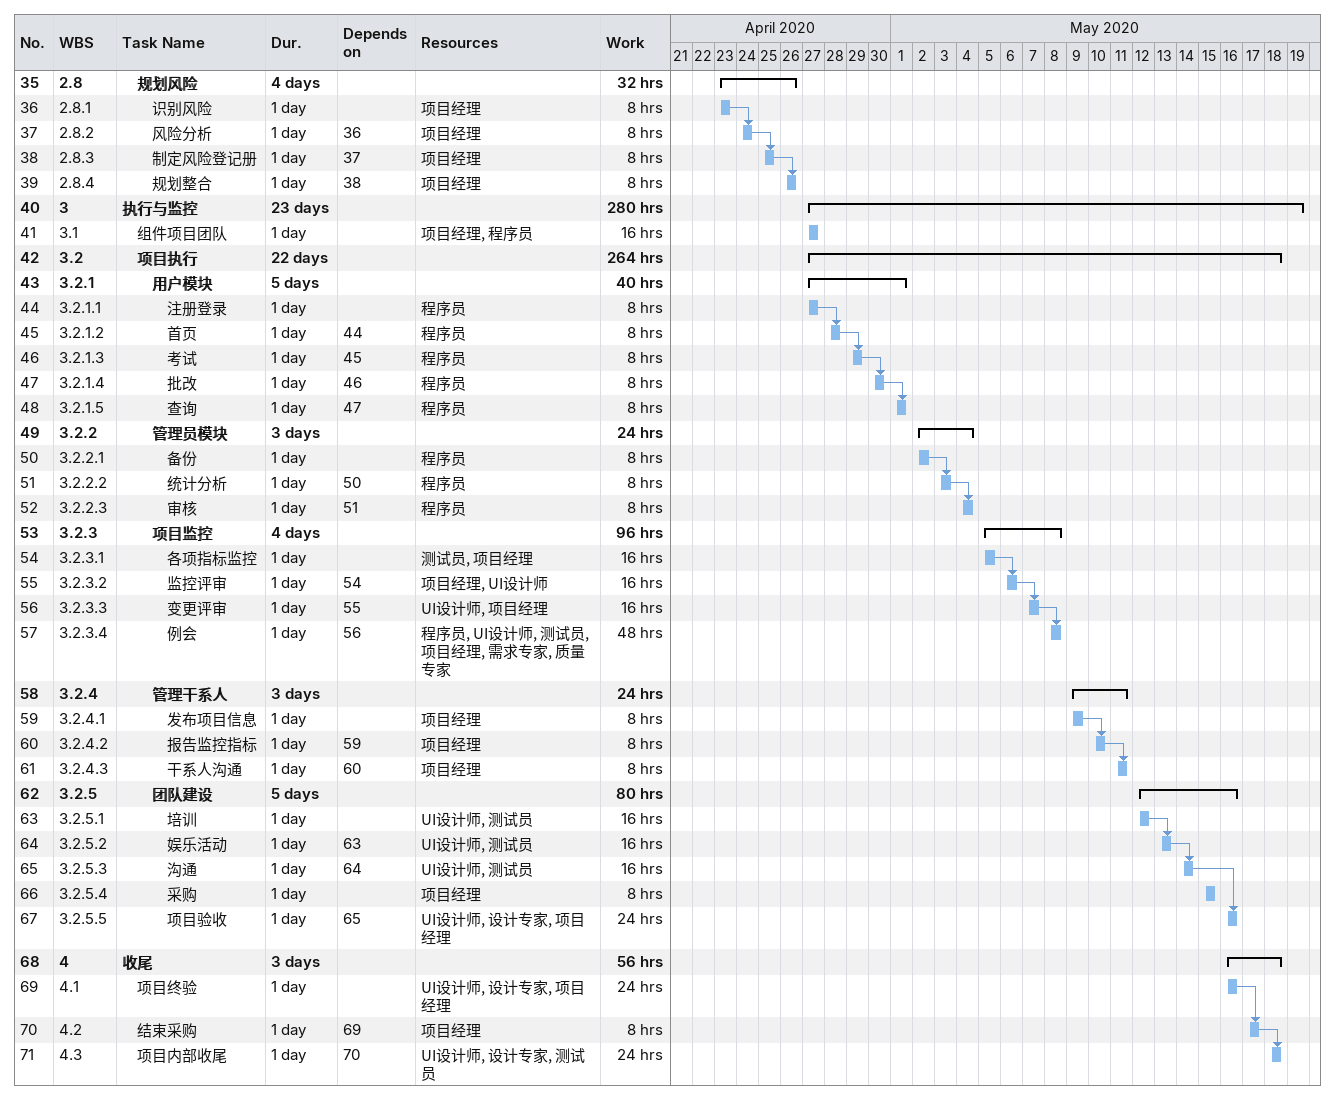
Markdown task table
| ID | WBS | Task | Duration | Start | Finish | Predecessors | Resources | Work (h) |
|---|---|---|---|---|---|---|---|---|
| 35 | 2.8 | **规划风险** | 4d | 2020-04-23 | 2020-04-26 |  |  | 32 |
| 36 | 2.8.1 | 识别风险 | 1d | 2020-04-23 | 2020-04-23 |  | 项目经理 | 8 |
| 37 | 2.8.2 | 风险分析 | 1d | 2020-04-24 | 2020-04-24 | 36 | 项目经理 | 8 |
| 38 | 2.8.3 | 制定风险登记册 | 1d | 2020-04-25 | 2020-04-25 | 37 | 项目经理 | 8 |
| 39 | 2.8.4 | 规划整合 | 1d | 2020-04-26 | 2020-04-26 | 38 | 项目经理 | 8 |
| 40 | 3 | **执行与监控** | 23d | 2020-04-27 | 2020-05-19 |  |  | 280 |
| 41 | 3.1 | 组件项目团队 | 1d | 2020-04-27 | 2020-04-27 |  | 项目经理, 程序员 | 16 |
| 42 | 3.2 | **项目执行** | 22d | 2020-04-27 | 2020-05-18 |  |  | 264 |
| 43 | 3.2.1 | **用户模块** | 5d | 2020-04-27 | 2020-05-01 |  |  | 40 |
| 44 | 3.2.1.1 | 注册登录 | 1d | 2020-04-27 | 2020-04-27 |  | 程序员 | 8 |
| 45 | 3.2.1.2 | 首页 | 1d | 2020-04-28 | 2020-04-28 | 44 | 程序员 | 8 |
| 46 | 3.2.1.3 | 考试 | 1d | 2020-04-29 | 2020-04-29 | 45 | 程序员 | 8 |
| 47 | 3.2.1.4 | 批改 | 1d | 2020-04-30 | 2020-04-30 | 46 | 程序员 | 8 |
| 48 | 3.2.1.5 | 查询 | 1d | 2020-05-01 | 2020-05-01 | 47 | 程序员 | 8 |
| 49 | 3.2.2 | **管理员模块** | 3d | 2020-05-02 | 2020-05-04 |  |  | 24 |
| 50 | 3.2.2.1 | 备份 | 1d | 2020-05-02 | 2020-05-02 |  | 程序员 | 8 |
| 51 | 3.2.2.2 | 统计分析 | 1d | 2020-05-03 | 2020-05-03 | 50 | 程序员 | 8 |
| 52 | 3.2.2.3 | 审核 | 1d | 2020-05-04 | 2020-05-04 | 51 | 程序员 | 8 |
| 53 | 3.2.3 | **项目监控** | 4d | 2020-05-05 | 2020-05-08 |  |  | 96 |
| 54 | 3.2.3.1 | 各项指标监控 | 1d | 2020-05-05 | 2020-05-05 |  | 测试员, 项目经理 | 16 |
| 55 | 3.2.3.2 | 监控评审 | 1d | 2020-05-06 | 2020-05-06 | 54 | 项目经理, UI设计师 | 16 |
| 56 | 3.2.3.3 | 变更评审 | 1d | 2020-05-07 | 2020-05-07 | 55 | UI设计师, 项目经理 | 16 |
| 57 | 3.2.3.4 | 例会 | 1d | 2020-05-08 | 2020-05-08 | 56 | 程序员, UI设计师, 测试员, 项目经理, 需求专家, 质量专家 | 48 |
| 58 | 3.2.4 | **管理干系人** | 3d | 2020-05-09 | 2020-05-11 |  |  | 24 |
| 59 | 3.2.4.1 | 发布项目信息 | 1d | 2020-05-09 | 2020-05-09 |  | 项目经理 | 8 |
| 60 | 3.2.4.2 | 报告监控指标 | 1d | 2020-05-10 | 2020-05-10 | 59 | 项目经理 | 8 |
| 61 | 3.2.4.3 | 干系人沟通 | 1d | 2020-05-11 | 2020-05-11 | 60 | 项目经理 | 8 |
| 62 | 3.2.5 | **团队建设** | 5d | 2020-05-12 | 2020-05-16 |  |  | 80 |
| 63 | 3.2.5.1 | 培训 | 1d | 2020-05-12 | 2020-05-12 |  | UI设计师, 测试员 | 16 |
| 64 | 3.2.5.2 | 娱乐活动 | 1d | 2020-05-13 | 2020-05-13 | 63 | UI设计师, 测试员 | 16 |
| 65 | 3.2.5.3 | 沟通 | 1d | 2020-05-14 | 2020-05-14 | 64 | UI设计师, 测试员 | 16 |
| 66 | 3.2.5.4 | 采购 | 1d | 2020-05-15 | 2020-05-15 |  | 项目经理 | 8 |
| 67 | 3.2.5.5 | 项目验收 | 1d | 2020-05-16 | 2020-05-16 | 65 | UI设计师, 设计专家, 项目经理 | 24 |
| 68 | 4 | **收尾** | 3d | 2020-05-16 | 2020-05-18 |  |  | 56 |
| 69 | 4.1 | 项目终验 | 1d | 2020-05-16 | 2020-05-16 |  | UI设计师, 设计专家, 项目经理 | 24 |
| 70 | 4.2 | 结束采购 | 1d | 2020-05-17 | 2020-05-17 | 69 | 项目经理 | 8 |
| 71 | 4.3 | 项目内部收尾 | 1d | 2020-05-18 | 2020-05-18 | 70 | UI设计师, 设计专家, 测试员 | 24 |
